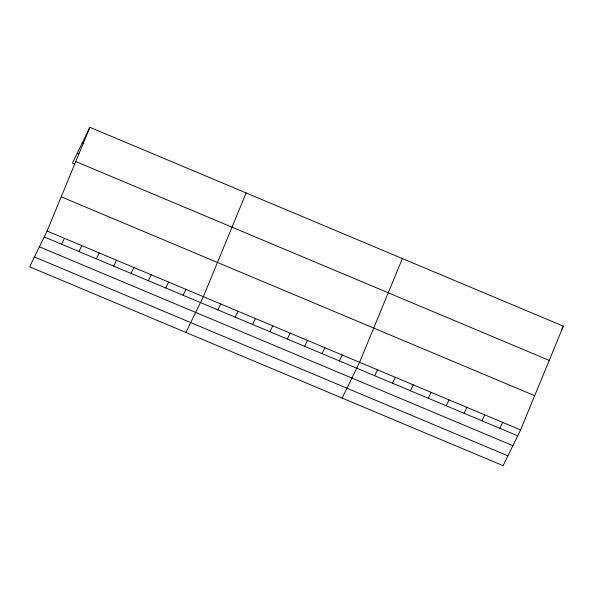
<?xml version="1.0" encoding="UTF-8"?>
<svg xmlns="http://www.w3.org/2000/svg" width="593" height="593" viewBox="0 0 593 593"><rect width="100%" height="100%" fill="white"/><g stroke="black" fill="none" stroke-linecap="round" stroke-linejoin="round"><path stroke-width="0.89" d="M47.099 231.048L89.877 127.31L563.35 326.172L520.572 429.918L503.123 465.69L29.65 266.828L47.099 231.048L520.572 429.918M246.125 192.933L203.347 296.678L185.898 332.458M402.365 258.555L359.595 362.301L342.146 398.081M89.877 127.31L72.428 163.082L74.903 164.128M61.59 244.234L64.459 238.342M78.951 251.521L81.819 245.635M96.311 258.815L99.179 252.929M113.671 266.109L116.547 260.216M131.031 273.403L133.907 267.51M148.391 280.689L151.267 274.804M165.751 287.983L168.627 282.09M183.111 295.277L185.987 289.384M217.839 309.857L220.707 303.964M235.199 317.151L238.067 311.258M252.559 324.438L255.427 318.552M269.919 331.732L272.787 325.846M287.279 339.026L290.147 333.133M304.639 346.319L307.515 340.426M321.999 353.606L324.875 347.72M339.359 360.9L342.235 355.007M374.606 375.703L377.482 369.817M392.492 383.219L395.368 377.326M410.378 390.728L413.254 384.842M428.272 398.244L431.141 392.351M446.158 405.753L449.027 399.867M464.045 413.269L466.913 407.376M481.931 420.778L484.8 414.892M499.817 428.294L502.686 422.401M561.193 330.59L563.35 326.172M82.19 143.061L83.843 143.751M77.238 153.224L78.891 153.913M75.756 161.541L549.237 360.403M61.212 196.817L534.693 395.679M44.23 236.941L517.704 435.803M39.42 246.807L512.893 445.669M34.461 256.969L507.934 455.832"/></g></svg>
